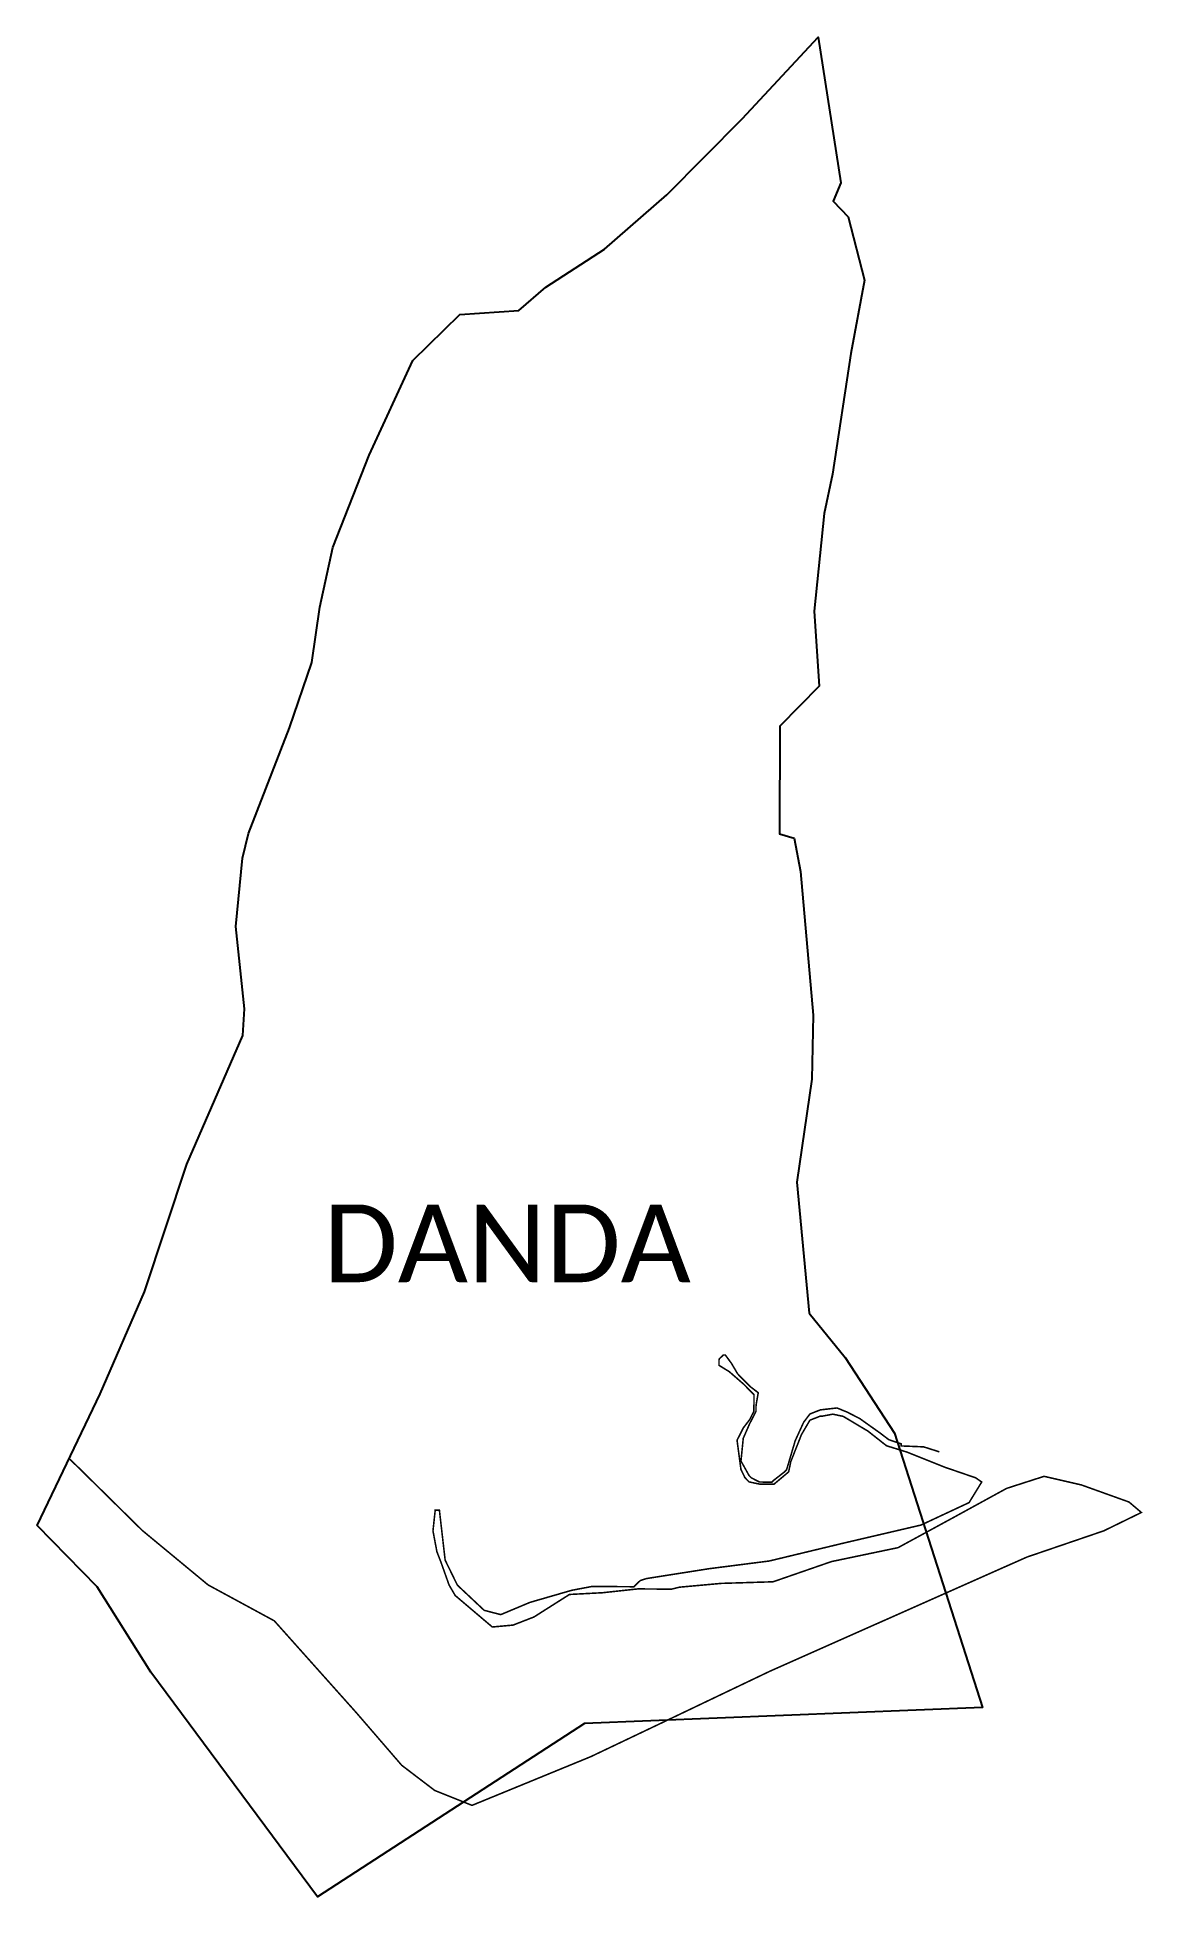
# Model space of a CAD drawing. Header units: metres. Extents: x 291565 to 293699, y 1989367 to 1992957.
import ezdxf

# ---------------------------------------------------------------- set-up
doc = ezdxf.new("R2010")
doc.units = ezdxf.units.M
for name, color, linetype in [('LOW TIDE LINE', 5, 'Continuous'), ('village', 3, 'Continuous'), ('VILLAGE NAME', 250, 'Continuous')]:
    doc.layers.add(name, color=color, linetype=linetype)
doc.styles.get("Standard").update_dxf_attribs({"font": 'calibri.ttf'})

msp = doc.modelspace()

# ---------------------------------------------------------------- linework, layer by layer
at = {"layer": 'LOW TIDE LINE', "lineweight": 18}
msp.add_lwpolyline([(293306.2, 1990225.7, 3.01, 3.01, 0), (293276, 1990235.3, 3.01, 3.01, 0), (293232.4, 1990237.1, 3.01, 3.01, 0), (293232.5, 1990241.1, 3.01, 3.01, 0), (293208.5, 1990249.3, 3.01, 3.01, 0), (293192.6, 1990261.5, 3.01, 3.01, 0), (293152.7, 1990289.9, 3.01, 3.01, 0), (293128.8, 1990302.2, 3.01, 3.01, 0), (293108.8, 1990310.4, 3.01, 3.01, 0), (293076.7, 1990306.7, 3.01, 3.01, 0), (293056.6, 1990298.8, 3.01, 3.01, 0), (293044.5, 1990282.9, 3.01, 3.01, 0), (293028.1, 1990247, 3.01, 3.01, 0), (293011.5, 1990191, 3.01, 3.01, 0), (293007.5, 1990187, 3.01, 3.01, 0), (292987.3, 1990171.2, 3.01, 3.01, 0), (292983.3, 1990167.2, 3.01, 3.01, 0), (292959.2, 1990167.4, 3.01, 3.01, 0), (292951.2, 1990171.5, 3.01, 3.01, 0), (292943.3, 1990175.6, 3.01, 3.01, 0), (292939.3, 1990179.6, 3.01, 3.01, 0), (292923.5, 1990207.9, 3.01, 3.01, 0), (292927.9, 1990251.9, 3.01, 3.01, 0), (292940.2, 1990279.9, 3.01, 3.01, 0), (292952.5, 1990303.8, 3.01, 3.01, 0), (292952.6, 1990315.8, 3.01, 3.01, 0), (292956.8, 1990339.8, 3.01, 3.01, 0), (292940.9, 1990352, 3.01, 3.01, 0), (292917, 1990376.3, 3.01, 3.01, 0), (292905.2, 1990396.4, 3.01, 3.01, 0), (292893.3, 1990412.6, 3.01, 3.01, 0), (292889.3, 1990412.6, 3.01, 3.01, 0), (292881.2, 1990404.7, 3.01, 3.01, 0), (292881.1, 1990392.7, 3.01, 3.01, 0), (292901, 1990380.4, 3.01, 3.01, 0), (292928.9, 1990356.1, 3.01, 3.01, 0), (292948.7, 1990335.9, 3.01, 3.01, 0), (292948.4, 1990303.8, 3.01, 3.01, 0), (292940.3, 1990287.9, 3.01, 3.01, 0), (292928.1, 1990272, 3.01, 3.01, 0), (292915.9, 1990248, 3.01, 3.01, 0), (292923.4, 1990191.8, 3.01, 3.01, 0), (292931.2, 1990175.7, 3.01, 3.01, 0), (292939.2, 1990167.6, 3.01, 3.01, 0), (292959.2, 1990163.4, 3.01, 3.01, 0), (292987.2, 1990163.2, 3.01, 3.01, 0), (293015.5, 1990187, 3.01, 3.01, 0), (293019.7, 1990207, 3.01, 3.01, 0), (293040.2, 1990258.9, 3.01, 3.01, 0), (293056.5, 1990286.8, 3.01, 3.01, 0), (293076.6, 1990294.6, 3.01, 3.01, 0), (293080.6, 1990294.6, 3.01, 3.01, 0), (293100.7, 1990298.4, 3.01, 3.01, 0), (293120.7, 1990294.2, 3.01, 3.01, 0), (293168.5, 1990265.7, 3.01, 3.01, 0), (293204.4, 1990237.4, 3.01, 3.01, 0), (293244.3, 1990225, 3.01, 3.01, 0), (293316.2, 1990196.2, 3.01, 3.01, 0), (293376.2, 1990175.6, 3.01, 3.01, 0), (293388.1, 1990167.5, 3.01, 3.01, 0), (293363.7, 1990127.7, 3.01, 3.01, 0), (293271.1, 1990084.4, 3.01, 3.01, 0), (293122.5, 1990049.7, 3.01, 3.01, 0), (292977.9, 1990014.9, 3.01, 3.01, 0), (292861.5, 1990000, 3.01, 3.01, 0), (292789.2, 1989988.6, 3.01, 3.01, 0), (292741.1, 1989981, 3.01, 3.01, 0), (292729, 1989977.1, 3.01, 3.01, 0), (292716.9, 1989965.2, 3.01, 3.01, 0), (292636.7, 1989965.9, 3.01, 3.01, 0), (292596.6, 1989958.3, 3.01, 3.01, 0), (292516.2, 1989935, 3.01, 3.01, 0), (292459.9, 1989911.4, 3.01, 3.01, 0), (292427.9, 1989919.7, 3.01, 3.01, 0), (292376.2, 1989968.3, 3.01, 3.01, 0), (292352.6, 1990016.6, 3.01, 3.01, 0), (292341.5, 1990113, 3.01, 3.01, 0), (292333.4, 1990113, 3.01, 3.01, 0), (292329.1, 1990073, 3.01, 3.01, 0), (292336.7, 1990032.8, 3.01, 3.01, 0), (292344.5, 1990012.7, 3.01, 3.01, 0), (292360.2, 1989968.5, 3.01, 3.01, 0), (292372, 1989948.3, 3.01, 3.01, 0), (292443.6, 1989887.5, 3.01, 3.01, 0), (292483.7, 1989891.2, 3.01, 3.01, 0), (292523.9, 1989906.8, 3.01, 3.01, 0), (292592.5, 1989950.3, 3.01, 3.01, 0), (292656.6, 1989953.7, 3.01, 3.01, 0), (292724.9, 1989961.1, 3.01, 3.01, 0), (292789, 1989960.5, 3.01, 3.01, 0), (292805.1, 1989964.4, 3.01, 3.01, 0), (292885.3, 1989971.7, 3.01, 3.01, 0), (292985.5, 1989974.8, 3.01, 3.01, 0), (293098.1, 1990013.8, 3.01, 3.01, 0), (293226.6, 1990040.7, 3.01, 3.01, 0), (293335.4, 1990099.9, 3.01, 3.01, 0), (293436.1, 1990155.1, 3.01, 3.01, 0), (293508.4, 1990178.4, 3.01, 3.01, 0), (293580.4, 1990161.8, 3.01, 3.01, 0), (293672.3, 1990128.8, 3.01, 3.01, 0), (293696.2, 1990108.6, 3.01, 3.01, 0), (293623.7, 1990073.2, 3.01, 3.01, 0), (293475, 1990022.4, 3.01, 3.01, 0), (292979.9, 1989802.4, 3.01, 3.01, 0), (292790.7, 1989712, 3.01, 3.01, 0), (292633.7, 1989637.2, 3.01, 3.01, 0), (292404.4, 1989543.1, 3.01, 3.01, 0), (292332.5, 1989571.9, 3.01, 3.01, 0), (292268.8, 1989620.5, 3.01, 3.01, 0), (292181.6, 1989721.6, 3.01, 3.01, 0), (292022.9, 1989899.4, 3.01, 3.01, 0), (291895.2, 1989968.7, 3.01, 3.01, 0), (291767.9, 1990074.1, 3.01, 3.01, 0), (291644.8, 1990195.5, 3.01, 3.01, 0), (291627.5, 1990212.1, 3.01, 3.01, 0)], format="xyseb", dxfattribs=at)
at = {"layer": 'village', "color": 3}
msp.add_polyline3d([(293055.3, 1990493.5, 0), (293124.3, 1990408, 0), (293219.7, 1990262, 0), (293389.7, 1989731.8, 0), (292621.2, 1989700.9, 0), (292106.1, 1989366.6, 0), (291784.9, 1989800.3, 0), (291681.2, 1989965.3, 0), (291565.4, 1990083.5, 0), (291686.9, 1990337.9, 0), (291772.1, 1990534.9, 0), (291853.9, 1990781.2, 0), (291962.3, 1991029.3, 0), (291965.6, 1991081, 0), (291948.4, 1991240.1, 0), (291961.8, 1991371.8, 0), (291973.2, 1991419.6, 0), (292052, 1991623.5, 0), (292095.1, 1991749.7, 0), (292110.8, 1991856.2, 0), (292136.1, 1991971.4, 0), (292205.7, 1992150.1, 0), (292290.3, 1992332.8, 0), (292381.2, 1992421.5, 0), (292495.1, 1992429.1, 0), (292547.2, 1992474.3, 0), (292660.4, 1992547.9, 0), (292780.4, 1992652.8, 0), (292926.1, 1992799.1, 0), (293072.2, 1992956.9, 0), (293116.1, 1992675.4, 0), (293101.3, 1992640, 0), (293130.6, 1992609.9, 0), (293161.9, 1992487.8, 0), (293135.5, 1992346.3, 0), (293100.4, 1992113.1, 0), (293084, 1992037, 0), (293064.6, 1991848.7, 0), (293074.3, 1991704.2, 0), (292998.3, 1991626.4, 0), (292998.1, 1991418.9, 0), (293026.1, 1991410.5, 0), (293038.5, 1991346.2, 0), (293062.9, 1991069, 0), (293060.2, 1990945.2, 0), (293031.1, 1990746.1, 0)], close=True, dxfattribs=at)

# ---------------------------------------------------------------- texts
at = {"layer": 'VILLAGE NAME', "insert": (292117.5, 1990703.2), "char_height": 150, "attachment_point": 1}
msp.add_mtext_dynamic_manual_height_columns('{\\fCalibri|b0|i0|c0|p34;DANDA}', width=1877.914, gutter_width=1, heights=[0], dxfattribs=at)

doc.saveas('drawing.dxf')
